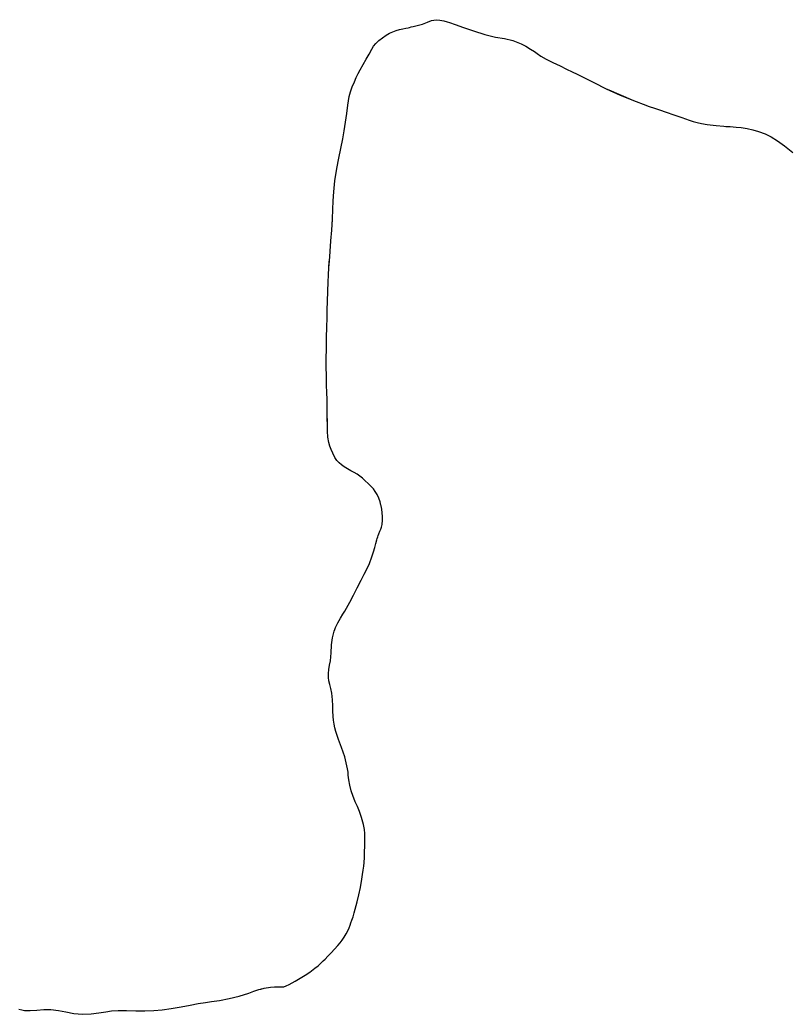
# Model space of a CAD drawing. Header units: inches. Extents: x 11258954 to 11313122, y 3645444 to 3695200.
# Drawn here: x 11274339 to 11274953, y 3692190 to 3692980 of the extents above; entities that cross this region are included whole.
import ezdxf

# ---------------------------------------------------------------- set-up
doc = ezdxf.new("R2010")
doc.units = ezdxf.units.IN
doc.header["$MEASUREMENT"] = 0
for name, color, linetype in [('SchoolBoardDistrict', 253, 'Continuous'), ('SchoolZone_Elementary', 251, 'Continuous'), ('SchoolZone_High', 63, 'Continuous'), ('SchoolZone_Middle', 154, 'Continuous')]:
    doc.layers.add(name, color=color, linetype=linetype)

msp = doc.modelspace()

# ---------------------------------------------------------------- linework, layer by layer
at = {"layer": 'SchoolBoardDistrict'}
msp.add_lwpolyline([(11274338.0315, 3692193.625), (11274340.4375, 3692193.125), (11274342.5, 3692192.8125), (11274346.969, 3692192.6875), (11274352.2815, 3692193), (11274357.9375, 3692193.375), (11274363.5, 3692193.4375), (11274369.6565, 3692192.6875), (11274375.5, 3692191.5), (11274381.6875, 3692190.375), (11274388.719, 3692189.8125), (11274395.5315, 3692190.125), (11274401.7815, 3692190.8125), (11274407.2815, 3692191.75), (11274411.719, 3692192.4375), (11274417, 3692192.75), (11274423.6875, 3692192.6875), (11274430.969, 3692192.5), (11274438.125, 3692192.4375), (11274445.2815, 3692192.6875), (11274452.0315, 3692193.3125), (11274459.094, 3692194.3125), (11274467.125, 3692195.625), (11274474.219, 3692196.875), (11274480.719, 3692198.125), (11274486.4375, 3692199.125), (11274491.3125, 3692199.8125), (11274497.6565, 3692200.75), (11274505.2815, 3692202.1875), (11274513.3125, 3692204.125), (11274520.9375, 3692206.4375), (11274524.969, 3692207.9375), (11274528.9065, 3692209.3125), (11274530.573, 3692209.775), (11274530.7715, 3692209.83), (11274533.1875, 3692210.5), (11274538.125, 3692211.25), (11274541.25, 3692211.4375), (11274544.125, 3692211.5), (11274546.6565, 3692211.5), (11274548.75, 3692211.625), (11274550.6875, 3692212.1875), (11274552.9375, 3692213.25), (11274555.344, 3692214.625), (11274557.75, 3692216.0625), (11274561.875, 3692218.4375), (11274565.6875, 3692220.6875), (11274569.469, 3692223.125), (11274573.5315, 3692226.25), (11274575.9375, 3692228.3125), (11274578.094, 3692230.3125), (11274580, 3692232.125), (11274581.5315, 3692233.625), (11274583.6875, 3692235.75), (11274586.2815, 3692238.5), (11274589.0625, 3692241.5), (11274591.75, 3692244.4375), (11274593.5625, 3692246.5), (11274595.219, 3692248.5625), (11274596.7815, 3692250.875), (11274598.344, 3692253.625), (11274599.5625, 3692256.125), (11274600.594, 3692258.4375), (11274601.469, 3692260.5), (11274602.1565, 3692262.25), (11274602.9375, 3692264.5), (11274603.8125, 3692267.25), (11274604.719, 3692270.25), (11274605.5625, 3692273.25), (11274607.125, 3692279.125), (11274608.469, 3692284.5625), (11274609.625, 3692290.375), (11274610.75, 3692297.0625), (11274611.344, 3692300.875), (11274611.844, 3692304.25), (11274612.25, 3692307.375), (11274612.5625, 3692310.25), (11274612.5655, 3692310.3045), (11274612.809, 3692314.258), (11274612.8125, 3692314.3125), (11274612.814, 3692314.3675), (11274612.936, 3692318.82), (11274612.9375, 3692318.875), (11274612.9385, 3692318.93), (11274613.0305, 3692323.445), (11274613.0315, 3692323.5), (11274613.0335, 3692323.555), (11274613.155, 3692327.82), (11274613.1565, 3692327.875), (11274613.159, 3692327.93), (11274613.2795, 3692330.6325), (11274613.2815, 3692330.6875), (11274613.2815, 3692330.7425), (11274613.2815, 3692333.445), (11274613.2815, 3692333.5), (11274612.969, 3692336.625), (11274612.1565, 3692340.4375), (11274610.469, 3692346.1875), (11274608.844, 3692350.8125), (11274607.219, 3692354.75), (11274605.5625, 3692358.6875), (11274604.4495, 3692361.5135), (11274603.9375, 3692362.8125), (11274602.4065, 3692367.3125), (11274601.125, 3692371.875), (11274600.344, 3692376.0625), (11274600.1565, 3692377.9375), (11274600.153, 3692377.9925), (11274600.0355, 3692379.7575), (11274600.0315, 3692379.8125), (11274599.7815, 3692382.0625), (11274599.344, 3692384.875), (11274597.125, 3692394.375), (11274594.6875, 3692401.6875), (11274592.3125, 3692408), (11274590.1565, 3692414.5), (11274589.4065, 3692417.375), (11274588.7815, 3692420.4375), (11274588.2815, 3692423.5), (11274587.9375, 3692426.5), (11274587.935, 3692426.555), (11274587.752, 3692430.695), (11274587.75, 3692430.75), (11274587.7495, 3692430.805), (11274587.7195, 3692434.945), (11274587.719, 3692435), (11274587.717, 3692435.055), (11274587.5645, 3692439.507), (11274587.5625, 3692439.5625), (11274586.9375, 3692444.875), (11274586.1875, 3692448.625), (11274585.344, 3692451.8125), (11274584.594, 3692454.6875), (11274584.1565, 3692457.5), (11274584.1565, 3692457.555), (11274584.1565, 3692460.5075), (11274584.1565, 3692460.5625), (11274584.5315, 3692463.8125), (11274585.1565, 3692467.25), (11274585.9375, 3692470.6875), (11274585.9405, 3692470.7425), (11274586.2785, 3692477.0075), (11274586.2815, 3692477.0625), (11274586.2855, 3692477.1175), (11274586.777, 3692483.195), (11274586.7815, 3692483.25), (11274587.5625, 3692489), (11274588.75, 3692494.125), (11274589.219, 3692495.5625), (11274589.8125, 3692497.0625), (11274590.625, 3692498.75), (11274591.75, 3692500.875), (11274593.9065, 3692504.6875), (11274595.6565, 3692507.6875), (11274597.1565, 3692510.1875), (11274598.5625, 3692512.5), (11274601.25, 3692517.3125), (11274604.094, 3692522.75), (11274607.0625, 3692528.6875), (11274610.1565, 3692534.875), (11274612.5625, 3692539.5), (11274614.719, 3692543.625), (11274616.75, 3692548), (11274618.75, 3692553.3125), (11274620, 3692557.25), (11274621, 3692560.6875), (11274621.875, 3692563.875), (11274622.75, 3692566.9375), (11274623.094, 3692568), (11274623.469, 3692569.125), (11274623.875, 3692570.375), (11274624.344, 3692571.6875), (11274625.1565, 3692573.625), (11274625.9065, 3692575.25), (11274626.5315, 3692576.875), (11274626.969, 3692578.9375), (11274626.9735, 3692578.992), (11274627.2455, 3692582.3205), (11274627.25, 3692582.375), (11274627.2495, 3692582.43), (11274627.2195, 3692585.445), (11274627.219, 3692585.5), (11274626.969, 3692588.3125), (11274626.5625, 3692591.125), (11274626.0625, 3692594), (11274625.984, 3692594.3415), (11274625.6795, 3692595.671), (11274625.375, 3692597), (11274624.375, 3692600), (11274622.969, 3692602.9375), (11274621.5, 3692605.3125), (11274619.9375, 3692607.4375), (11274618.1565, 3692609.375), (11274615.9375, 3692611.5), (11274613.469, 3692613.75), (11274611.25, 3692615.8125), (11274609.125, 3692617.5625), (11274606.9375, 3692619.125), (11274604.5625, 3692620.5), (11274602.0625, 3692621.8125), (11274599.4375, 3692623.25), (11274596.75, 3692624.9375), (11274594.5315, 3692626.5), (11274592.6565, 3692628), (11274590.9375, 3692629.8125), (11274589.344, 3692632.3125), (11274587.625, 3692635.625), (11274586.2815, 3692638.625), (11274585.2815, 3692641.375), (11274584.5315, 3692644.125), (11274583.844, 3692648.5), (11274583.84, 3692648.5545), (11274583.504, 3692653.133), (11274583.5, 3692653.1875), (11274583.4985, 3692653.2425), (11274583.376, 3692658.07), (11274583.375, 3692658.125), (11274583.3745, 3692658.18), (11274583.3445, 3692663.2575), (11274583.344, 3692663.3125), (11274583.3435, 3692663.3675), (11274583.282, 3692668.5075), (11274583.2815, 3692668.5625), (11274583.2805, 3692668.6175), (11274583.1885, 3692673.2575), (11274583.1875, 3692673.3125), (11274583.1865, 3692673.3675), (11274583.095, 3692678.1945), (11274583.094, 3692678.25), (11274583.0925, 3692678.305), (11274582.939, 3692684.0695), (11274582.9375, 3692684.125), (11274582.936, 3692684.18), (11274582.814, 3692689.5695), (11274582.8125, 3692689.625), (11274582.811, 3692689.68), (11274582.689, 3692694.32), (11274582.6875, 3692694.375), (11274582.686, 3692694.4305), (11274582.5955, 3692698.6325), (11274582.594, 3692698.6875), (11274582.5935, 3692698.7425), (11274582.532, 3692702.8825), (11274582.5315, 3692702.9375), (11274582.531, 3692702.9925), (11274582.5, 3692710.6325), (11274582.5, 3692710.6875), (11274582.5005, 3692710.7425), (11274582.5935, 3692718.82), (11274582.594, 3692718.875), (11274582.595, 3692718.93), (11274582.749, 3692727.32), (11274582.75, 3692727.375), (11274582.751, 3692727.43), (11274582.936, 3692736.07), (11274582.9375, 3692736.125), (11274582.939, 3692736.18), (11274583.0925, 3692743.07), (11274583.094, 3692743.125), (11274583.095, 3692743.18), (11274583.218, 3692749.57), (11274583.219, 3692749.625), (11274583.2205, 3692749.68), (11274583.436, 3692756.3825), (11274583.4375, 3692756.4375), (11274583.4395, 3692756.4925), (11274583.748, 3692764.507), (11274583.75, 3692764.5625), (11274583.7525, 3692764.6175), (11274584.06, 3692771.507), (11274584.0625, 3692771.5625), (11274584.065, 3692771.6175), (11274584.31, 3692777.5075), (11274584.3125, 3692777.5625), (11274584.3155, 3692777.618), (11274584.591, 3692783.0075), (11274584.594, 3692783.0625), (11274584.5975, 3692783.1175), (11274584.934, 3692788.32), (11274584.9375, 3692788.375), (11274584.942, 3692788.43), (11274585.558, 3692796.133), (11274585.5625, 3692796.1875), (11274585.567, 3692796.2425), (11274586.2455, 3692804.383), (11274586.25, 3692804.4375), (11274586.254, 3692804.4925), (11274586.933, 3692813.008), (11274586.9375, 3692813.0625), (11274586.941, 3692813.1175), (11274587.5275, 3692821.883), (11274587.5315, 3692821.9375), (11274587.5335, 3692821.9925), (11274587.8105, 3692829.3825), (11274587.8125, 3692829.4375), (11274587.814, 3692829.4925), (11274587.998, 3692836.2575), (11274588, 3692836.3125), (11274588.003, 3692836.3675), (11274588.4035, 3692843.5075), (11274588.4065, 3692843.5625), (11274589.344, 3692852.1875), (11274590.875, 3692862), (11274592.4375, 3692870.3125), (11274594.0315, 3692877.9375), (11274595.5625, 3692885.5625), (11274596.719, 3692892.0625), (11274597.7815, 3692898.875), (11274598.8125, 3692905.75), (11274599.75, 3692912.375), (11274600.25, 3692915.8125), (11274600.8125, 3692919.25), (11274601.719, 3692922.875), (11274603.1565, 3692927), (11274604.8125, 3692931.0625), (11274606.375, 3692934.4375), (11274607.9065, 3692937.5), (11274609.5625, 3692940.5625), (11274611.844, 3692944.625), (11274614.25, 3692948.875), (11274616.625, 3692953), (11274618.75, 3692956.8125), (11274620.1565, 3692959.1875), (11274621.875, 3692961.4375), (11274624.1565, 3692963.75), (11274627.1565, 3692966), (11274630.219, 3692968), (11274632.844, 3692969.5625), (11274635.344, 3692970.8125), (11274638.1565, 3692971.8125), (11274640.6875, 3692972.5), (11274643.3125, 3692973.125), (11274645.719, 3692973.625), (11274647.5625, 3692974), (11274648.625, 3692974.25), (11274649.969, 3692974.5625), (11274651.625, 3692974.9375), (11274653.75, 3692975.375), (11274659.0315, 3692976.875), (11274662.875, 3692978.4375), (11274666.1875, 3692979.6875), (11274669.969, 3692980.1875), (11274672.875, 3692979.9375), (11274675.875, 3692979.375), (11274678.5315, 3692978.75), (11274680.375, 3692978.1875), (11274685.0625, 3692976.5625), (11274691.5625, 3692974.125), (11274699.5315, 3692971.375), (11274708.5625, 3692968.5625), (11274717.0625, 3692966.5625), (11274724.1565, 3692965.3125), (11274730.6875, 3692963.8125), (11274737.5625, 3692961.1875), (11274741.2815, 3692959.1875), (11274744.9065, 3692957), (11274748, 3692954.9375), (11274750.1875, 3692953.375), (11274753.1565, 3692951.4375), (11274757.4065, 3692949.0625), (11274762.594, 3692946.375), (11274768.375, 3692943.5625), (11274773.5315, 3692941.0625), (11274778, 3692938.9375), (11274782, 3692937), (11274785.7815, 3692935.1875), (11274795.125, 3692930.3125), (11274805.0625, 3692925.4375), (11274807.0225, 3692924.598), (11274826.73, 3692916.1595), (11274829, 3692915.1875), (11274834.4065, 3692913.1875), (11274839.25, 3692911.4375), (11274843.5625, 3692909.875), (11274847.4065, 3692908.5625), (11274852.6565, 3692906.75), (11274858.7815, 3692904.6875), (11274865.094, 3692902.5625), (11274871, 3692900.5625), (11274874.125, 3692899.5), (11274877.2815, 3692898.5625), (11274880.9065, 3692897.75), (11274885.4065, 3692897), (11274892.5625, 3692896.125), (11274898.5, 3692895.625), (11274900.0315, 3692895.5), (11274903.625, 3692895.3125), (11274908.4065, 3692895), (11274912.469, 3692894.5625), (11274917.0315, 3692893.8125), (11274921.719, 3692892.8125), (11274926.219, 3692891.5625), (11274931.4065, 3692889.625), (11274936.219, 3692887.25), (11274941.1565, 3692884.0625), (11274946.8125, 3692880), (11274953.469, 3692874.8125)], dxfattribs=at)
at = {"layer": 'SchoolZone_Elementary'}
msp.add_polyline3d([(11274338.0315, 3692193.625, 0), (11274340.4375, 3692193.125, 0), (11274342.5, 3692192.8125, 0), (11274346.969, 3692192.6875, 0), (11274352.2815, 3692193, 0), (11274357.9375, 3692193.375, 0), (11274363.5, 3692193.4375, 0), (11274369.6565, 3692192.6875, 0), (11274375.5, 3692191.5, 0), (11274381.6875, 3692190.375, 0), (11274388.719, 3692189.8125, 0), (11274395.5315, 3692190.125, 0), (11274401.7815, 3692190.8125, 0), (11274407.2815, 3692191.75, 0), (11274411.719, 3692192.4375, 0), (11274417, 3692192.75, 0), (11274423.6875, 3692192.6875, 0), (11274430.969, 3692192.5, 0), (11274438.125, 3692192.4375, 0), (11274445.2815, 3692192.6875, 0), (11274452.0315, 3692193.3125, 0), (11274459.094, 3692194.3125, 0), (11274467.125, 3692195.625, 0), (11274474.219, 3692196.875, 0), (11274480.719, 3692198.125, 0), (11274486.4375, 3692199.125, 0), (11274491.3125, 3692199.8125, 0), (11274497.6565, 3692200.75, 0), (11274505.2815, 3692202.1875, 0), (11274513.3125, 3692204.125, 0), (11274520.9375, 3692206.4375, 0), (11274524.969, 3692207.9375, 0), (11274528.9065, 3692209.3125, 0), (11274530.573, 3692209.775, 0), (11274533.1875, 3692210.5, 0), (11274538.125, 3692211.25, 0), (11274541.25, 3692211.4375, 0), (11274544.125, 3692211.5, 0), (11274546.6565, 3692211.5, 0), (11274548.75, 3692211.625, 0), (11274550.6875, 3692212.1875, 0), (11274552.9375, 3692213.25, 0), (11274555.344, 3692214.625, 0), (11274557.75, 3692216.0625, 0), (11274561.875, 3692218.4375, 0), (11274565.6875, 3692220.6875, 0), (11274569.469, 3692223.125, 0), (11274573.5315, 3692226.25, 0), (11274575.9375, 3692228.3125, 0), (11274578.094, 3692230.3125, 0), (11274580, 3692232.125, 0), (11274581.5315, 3692233.625, 0), (11274583.6875, 3692235.75, 0), (11274586.2815, 3692238.5, 0), (11274589.0625, 3692241.5, 0), (11274591.75, 3692244.4375, 0), (11274593.5625, 3692246.5, 0), (11274595.219, 3692248.5625, 0), (11274596.7815, 3692250.875, 0), (11274598.344, 3692253.625, 0), (11274599.5625, 3692256.125, 0), (11274600.594, 3692258.4375, 0), (11274601.469, 3692260.5, 0), (11274602.1565, 3692262.25, 0), (11274602.9375, 3692264.5, 0), (11274603.8125, 3692267.25, 0), (11274604.719, 3692270.25, 0), (11274605.5625, 3692273.25, 0), (11274607.125, 3692279.125, 0), (11274608.469, 3692284.5625, 0), (11274609.625, 3692290.375, 0), (11274610.75, 3692297.0625, 0), (11274611.344, 3692300.875, 0), (11274611.844, 3692304.25, 0), (11274612.25, 3692307.375, 0), (11274612.5625, 3692310.25, 0), (11274612.8125, 3692314.3125, 0), (11274612.9375, 3692318.875, 0), (11274613.0315, 3692323.5, 0), (11274613.1565, 3692327.875, 0), (11274613.2815, 3692330.6875, 0), (11274613.2815, 3692333.5, 0), (11274612.969, 3692336.625, 0), (11274612.1565, 3692340.4375, 0), (11274610.469, 3692346.1875, 0), (11274608.844, 3692350.8125, 0), (11274607.219, 3692354.75, 0), (11274605.5625, 3692358.6875, 0), (11274604.4495, 3692361.5135, 0), (11274603.9375, 3692362.8125, 0), (11274602.4065, 3692367.3125, 0), (11274601.125, 3692371.875, 0), (11274600.344, 3692376.0625, 0), (11274600.1565, 3692377.9375, 0), (11274600.0315, 3692379.8125, 0), (11274599.7815, 3692382.0625, 0), (11274599.344, 3692384.875, 0), (11274597.125, 3692394.375, 0), (11274594.6875, 3692401.6875, 0), (11274592.3125, 3692408, 0), (11274590.1565, 3692414.5, 0), (11274589.4065, 3692417.375, 0), (11274588.7815, 3692420.4375, 0), (11274588.2815, 3692423.5, 0), (11274587.9375, 3692426.5, 0), (11274587.75, 3692430.75, 0), (11274587.719, 3692435, 0), (11274587.5625, 3692439.5625, 0), (11274586.9375, 3692444.875, 0), (11274586.1875, 3692448.625, 0), (11274585.344, 3692451.8125, 0), (11274584.594, 3692454.6875, 0), (11274584.1565, 3692457.5, 0), (11274584.1565, 3692460.5625, 0), (11274584.5315, 3692463.8125, 0), (11274585.1565, 3692467.25, 0), (11274585.9375, 3692470.6875, 0), (11274586.2815, 3692477.0625, 0), (11274586.7815, 3692483.25, 0), (11274587.5625, 3692489, 0), (11274588.75, 3692494.125, 0), (11274589.219, 3692495.5625, 0), (11274589.8125, 3692497.0625, 0), (11274590.625, 3692498.75, 0), (11274591.75, 3692500.875, 0), (11274593.9065, 3692504.6875, 0), (11274595.6565, 3692507.6875, 0), (11274597.1565, 3692510.1875, 0), (11274598.5625, 3692512.5, 0), (11274601.25, 3692517.3125, 0), (11274604.094, 3692522.75, 0), (11274607.0625, 3692528.6875, 0), (11274610.1565, 3692534.875, 0), (11274612.5625, 3692539.5, 0), (11274614.719, 3692543.625, 0), (11274616.75, 3692548, 0), (11274618.75, 3692553.3125, 0), (11274620, 3692557.25, 0), (11274621, 3692560.6875, 0), (11274621.875, 3692563.875, 0), (11274622.75, 3692566.9375, 0), (11274623.094, 3692568, 0), (11274623.469, 3692569.125, 0), (11274623.875, 3692570.375, 0), (11274624.344, 3692571.6875, 0), (11274625.1565, 3692573.625, 0), (11274625.9065, 3692575.25, 0), (11274626.5315, 3692576.875, 0), (11274626.969, 3692578.9375, 0), (11274627.25, 3692582.375, 0), (11274627.219, 3692585.5, 0), (11274626.969, 3692588.3125, 0), (11274626.5625, 3692591.125, 0), (11274626.0625, 3692594, 0), (11274625.984, 3692594.3415, 0), (11274625.6795, 3692595.671, 0), (11274625.375, 3692597, 0), (11274624.375, 3692600, 0), (11274622.969, 3692602.9375, 0), (11274621.5, 3692605.3125, 0), (11274619.9375, 3692607.4375, 0), (11274618.1565, 3692609.375, 0), (11274615.9375, 3692611.5, 0), (11274613.469, 3692613.75, 0), (11274611.25, 3692615.8125, 0), (11274609.125, 3692617.5625, 0), (11274606.9375, 3692619.125, 0), (11274604.5625, 3692620.5, 0), (11274602.0625, 3692621.8125, 0), (11274599.4375, 3692623.25, 0), (11274596.75, 3692624.9375, 0), (11274594.5315, 3692626.5, 0), (11274592.6565, 3692628, 0), (11274590.9375, 3692629.8125, 0), (11274589.344, 3692632.3125, 0), (11274587.625, 3692635.625, 0), (11274586.2815, 3692638.625, 0), (11274585.2815, 3692641.375, 0), (11274584.5315, 3692644.125, 0), (11274583.844, 3692648.5, 0), (11274583.5, 3692653.1875, 0), (11274583.375, 3692658.125, 0), (11274583.344, 3692663.3125, 0), (11274583.2815, 3692668.5625, 0), (11274583.1875, 3692673.3125, 0), (11274583.094, 3692678.25, 0), (11274582.9375, 3692684.125, 0), (11274582.8125, 3692689.625, 0), (11274582.6875, 3692694.375, 0), (11274582.594, 3692698.6875, 0), (11274582.5315, 3692702.9375, 0), (11274582.5, 3692710.6875, 0), (11274582.594, 3692718.875, 0), (11274582.75, 3692727.375, 0), (11274582.9375, 3692736.125, 0), (11274583.094, 3692743.125, 0), (11274583.219, 3692749.625, 0), (11274583.4375, 3692756.4375, 0), (11274583.75, 3692764.5625, 0), (11274584.0625, 3692771.5625, 0), (11274584.3125, 3692777.5625, 0), (11274584.594, 3692783.0625, 0), (11274584.9375, 3692788.375, 0), (11274585.5625, 3692796.1875, 0), (11274586.25, 3692804.4375, 0), (11274586.9375, 3692813.0625, 0), (11274587.5315, 3692821.9375, 0), (11274587.8125, 3692829.4375, 0), (11274588, 3692836.3125, 0), (11274588.4065, 3692843.5625, 0), (11274589.344, 3692852.1875, 0), (11274590.875, 3692862, 0), (11274592.4375, 3692870.3125, 0), (11274594.0315, 3692877.9375, 0), (11274595.5625, 3692885.5625, 0), (11274596.719, 3692892.0625, 0), (11274597.7815, 3692898.875, 0), (11274598.8125, 3692905.75, 0), (11274599.75, 3692912.375, 0), (11274600.25, 3692915.8125, 0), (11274600.8125, 3692919.25, 0), (11274601.719, 3692922.875, 0), (11274603.1565, 3692927, 0), (11274604.8125, 3692931.0625, 0), (11274606.375, 3692934.4375, 0), (11274607.9065, 3692937.5, 0), (11274609.5625, 3692940.5625, 0), (11274611.844, 3692944.625, 0), (11274614.25, 3692948.875, 0), (11274616.625, 3692953, 0), (11274618.75, 3692956.8125, 0), (11274620.1565, 3692959.1875, 0), (11274621.875, 3692961.4375, 0), (11274624.1565, 3692963.75, 0), (11274627.1565, 3692966, 0), (11274630.219, 3692968, 0), (11274632.844, 3692969.5625, 0), (11274635.344, 3692970.8125, 0), (11274638.1565, 3692971.8125, 0), (11274640.6875, 3692972.5, 0), (11274643.3125, 3692973.125, 0), (11274645.719, 3692973.625, 0), (11274647.5625, 3692974, 0), (11274648.625, 3692974.25, 0), (11274649.969, 3692974.5625, 0), (11274651.625, 3692974.9375, 0), (11274653.75, 3692975.375, 0), (11274659.0315, 3692976.875, 0), (11274662.875, 3692978.4375, 0), (11274666.1875, 3692979.6875, 0), (11274669.969, 3692980.1875, 0), (11274672.875, 3692979.9375, 0), (11274675.875, 3692979.375, 0), (11274678.5315, 3692978.75, 0), (11274680.375, 3692978.1875, 0), (11274685.0625, 3692976.5625, 0), (11274691.5625, 3692974.125, 0), (11274699.5315, 3692971.375, 0), (11274708.5625, 3692968.5625, 0), (11274717.0625, 3692966.5625, 0), (11274724.1565, 3692965.3125, 0), (11274730.6875, 3692963.8125, 0), (11274737.5625, 3692961.1875, 0), (11274741.2815, 3692959.1875, 0), (11274744.9065, 3692957, 0), (11274748, 3692954.9375, 0), (11274750.1875, 3692953.375, 0), (11274753.1565, 3692951.4375, 0), (11274757.4065, 3692949.0625, 0), (11274762.594, 3692946.375, 0), (11274768.375, 3692943.5625, 0), (11274773.5315, 3692941.0625, 0), (11274778, 3692938.9375, 0), (11274782, 3692937, 0), (11274785.7815, 3692935.1875, 0), (11274795.125, 3692930.3125, 0), (11274805.0625, 3692925.4375, 0), (11274816.1565, 3692920.375, 0), (11274829, 3692915.1875, 0), (11274834.4065, 3692913.1875, 0), (11274839.25, 3692911.4375, 0), (11274843.5625, 3692909.875, 0), (11274847.4065, 3692908.5625, 0), (11274852.6565, 3692906.75, 0), (11274858.7815, 3692904.6875, 0), (11274865.094, 3692902.5625, 0), (11274871, 3692900.5625, 0), (11274874.125, 3692899.5, 0), (11274877.2815, 3692898.5625, 0), (11274880.9065, 3692897.75, 0), (11274885.4065, 3692897, 0), (11274892.5625, 3692896.125, 0), (11274898.5, 3692895.625, 0), (11274900.0315, 3692895.5, 0), (11274903.625, 3692895.3125, 0), (11274908.4065, 3692895, 0), (11274912.469, 3692894.5625, 0), (11274917.0315, 3692893.8125, 0), (11274921.719, 3692892.8125, 0), (11274926.219, 3692891.5625, 0), (11274931.4065, 3692889.625, 0), (11274936.219, 3692887.25, 0), (11274941.1565, 3692884.0625, 0), (11274946.8125, 3692880, 0), (11274953.469, 3692874.8125, 0)], dxfattribs=at)
at = {"layer": 'SchoolZone_High'}
msp.add_polyline3d([(11274338.0315, 3692193.625, 0), (11274340.4375, 3692193.125, 0), (11274342.5, 3692192.8125, 0), (11274346.969, 3692192.6875, 0), (11274352.2815, 3692193, 0), (11274357.9375, 3692193.375, 0), (11274363.5, 3692193.4375, 0), (11274369.6565, 3692192.6875, 0), (11274375.5, 3692191.5, 0), (11274381.6875, 3692190.375, 0), (11274388.719, 3692189.8125, 0), (11274395.5315, 3692190.125, 0), (11274401.7815, 3692190.8125, 0), (11274407.2815, 3692191.75, 0), (11274411.719, 3692192.4375, 0), (11274417, 3692192.75, 0), (11274423.6875, 3692192.6875, 0), (11274430.969, 3692192.5, 0), (11274438.125, 3692192.4375, 0), (11274445.2815, 3692192.6875, 0), (11274452.0315, 3692193.3125, 0), (11274459.094, 3692194.3125, 0), (11274467.125, 3692195.625, 0), (11274474.219, 3692196.875, 0), (11274480.719, 3692198.125, 0), (11274486.4375, 3692199.125, 0), (11274491.3125, 3692199.8125, 0), (11274497.6565, 3692200.75, 0), (11274505.2815, 3692202.1875, 0), (11274513.3125, 3692204.125, 0), (11274520.9375, 3692206.4375, 0), (11274524.969, 3692207.9375, 0), (11274528.9065, 3692209.3125, 0), (11274530.573, 3692209.775, 0), (11274533.1875, 3692210.5, 0), (11274538.125, 3692211.25, 0), (11274541.25, 3692211.4375, 0), (11274544.125, 3692211.5, 0), (11274546.6565, 3692211.5, 0), (11274548.75, 3692211.625, 0), (11274550.6875, 3692212.1875, 0), (11274552.9375, 3692213.25, 0), (11274555.344, 3692214.625, 0), (11274557.75, 3692216.0625, 0), (11274561.875, 3692218.4375, 0), (11274565.6875, 3692220.6875, 0), (11274569.469, 3692223.125, 0), (11274573.5315, 3692226.25, 0), (11274575.9375, 3692228.3125, 0), (11274578.094, 3692230.3125, 0), (11274580, 3692232.125, 0), (11274581.5315, 3692233.625, 0), (11274583.6875, 3692235.75, 0), (11274586.2815, 3692238.5, 0), (11274589.0625, 3692241.5, 0), (11274591.75, 3692244.4375, 0), (11274593.5625, 3692246.5, 0), (11274595.219, 3692248.5625, 0), (11274596.7815, 3692250.875, 0), (11274598.344, 3692253.625, 0), (11274599.5625, 3692256.125, 0), (11274600.594, 3692258.4375, 0), (11274601.469, 3692260.5, 0), (11274602.1565, 3692262.25, 0), (11274602.9375, 3692264.5, 0), (11274603.8125, 3692267.25, 0), (11274604.719, 3692270.25, 0), (11274605.5625, 3692273.25, 0), (11274607.125, 3692279.125, 0), (11274608.469, 3692284.5625, 0), (11274609.625, 3692290.375, 0), (11274610.75, 3692297.0625, 0), (11274611.344, 3692300.875, 0), (11274611.844, 3692304.25, 0), (11274612.25, 3692307.375, 0), (11274612.5625, 3692310.25, 0), (11274612.8125, 3692314.3125, 0), (11274612.9375, 3692318.875, 0), (11274613.0315, 3692323.5, 0), (11274613.1565, 3692327.875, 0), (11274613.2815, 3692330.6875, 0), (11274613.2815, 3692333.5, 0), (11274612.969, 3692336.625, 0), (11274612.1565, 3692340.4375, 0), (11274610.469, 3692346.1875, 0), (11274608.844, 3692350.8125, 0), (11274607.219, 3692354.75, 0), (11274605.5625, 3692358.6875, 0), (11274604.4495, 3692361.5135, 0), (11274603.9375, 3692362.8125, 0), (11274602.4065, 3692367.3125, 0), (11274601.125, 3692371.875, 0), (11274600.344, 3692376.0625, 0), (11274600.1565, 3692377.9375, 0), (11274600.0315, 3692379.8125, 0), (11274599.7815, 3692382.0625, 0), (11274599.344, 3692384.875, 0), (11274597.125, 3692394.375, 0), (11274594.6875, 3692401.6875, 0), (11274592.3125, 3692408, 0), (11274590.1565, 3692414.5, 0), (11274589.4065, 3692417.375, 0), (11274588.7815, 3692420.4375, 0), (11274588.2815, 3692423.5, 0), (11274587.9375, 3692426.5, 0), (11274587.75, 3692430.75, 0), (11274587.719, 3692435, 0), (11274587.5625, 3692439.5625, 0), (11274586.9375, 3692444.875, 0), (11274586.1875, 3692448.625, 0), (11274585.344, 3692451.8125, 0), (11274584.594, 3692454.6875, 0), (11274584.1565, 3692457.5, 0), (11274584.1565, 3692460.5625, 0), (11274584.5315, 3692463.8125, 0), (11274585.1565, 3692467.25, 0), (11274585.9375, 3692470.6875, 0), (11274586.2815, 3692477.0625, 0), (11274586.7815, 3692483.25, 0), (11274587.5625, 3692489, 0), (11274588.75, 3692494.125, 0), (11274589.219, 3692495.5625, 0), (11274589.8125, 3692497.0625, 0), (11274590.625, 3692498.75, 0), (11274591.75, 3692500.875, 0), (11274593.9065, 3692504.6875, 0), (11274595.6565, 3692507.6875, 0), (11274597.1565, 3692510.1875, 0), (11274598.5625, 3692512.5, 0), (11274601.25, 3692517.3125, 0), (11274604.094, 3692522.75, 0), (11274607.0625, 3692528.6875, 0), (11274610.1565, 3692534.875, 0), (11274612.5625, 3692539.5, 0), (11274614.719, 3692543.625, 0), (11274616.75, 3692548, 0), (11274618.75, 3692553.3125, 0), (11274620, 3692557.25, 0), (11274621, 3692560.6875, 0), (11274621.875, 3692563.875, 0), (11274622.75, 3692566.9375, 0), (11274623.094, 3692568, 0), (11274623.469, 3692569.125, 0), (11274623.875, 3692570.375, 0), (11274624.344, 3692571.6875, 0), (11274625.1565, 3692573.625, 0), (11274625.9065, 3692575.25, 0), (11274626.5315, 3692576.875, 0), (11274626.969, 3692578.9375, 0), (11274627.25, 3692582.375, 0), (11274627.219, 3692585.5, 0), (11274626.969, 3692588.3125, 0), (11274626.5625, 3692591.125, 0), (11274626.0625, 3692594, 0), (11274625.984, 3692594.3415, 0), (11274625.6795, 3692595.671, 0), (11274625.375, 3692597, 0), (11274624.375, 3692600, 0), (11274622.969, 3692602.9375, 0), (11274621.5, 3692605.3125, 0), (11274619.9375, 3692607.4375, 0), (11274618.1565, 3692609.375, 0), (11274615.9375, 3692611.5, 0), (11274613.469, 3692613.75, 0), (11274611.25, 3692615.8125, 0), (11274609.125, 3692617.5625, 0), (11274606.9375, 3692619.125, 0), (11274604.5625, 3692620.5, 0), (11274602.0625, 3692621.8125, 0), (11274599.4375, 3692623.25, 0), (11274596.75, 3692624.9375, 0), (11274594.5315, 3692626.5, 0), (11274592.6565, 3692628, 0), (11274590.9375, 3692629.8125, 0), (11274589.344, 3692632.3125, 0), (11274587.625, 3692635.625, 0), (11274586.2815, 3692638.625, 0), (11274585.2815, 3692641.375, 0), (11274584.5315, 3692644.125, 0), (11274583.844, 3692648.5, 0), (11274583.5, 3692653.1875, 0), (11274583.375, 3692658.125, 0), (11274583.344, 3692663.3125, 0), (11274583.2815, 3692668.5625, 0), (11274583.1875, 3692673.3125, 0), (11274583.094, 3692678.25, 0), (11274582.9375, 3692684.125, 0), (11274582.8125, 3692689.625, 0), (11274582.6875, 3692694.375, 0), (11274582.594, 3692698.6875, 0), (11274582.5315, 3692702.9375, 0), (11274582.5, 3692710.6875, 0), (11274582.594, 3692718.875, 0), (11274582.75, 3692727.375, 0), (11274582.9375, 3692736.125, 0), (11274583.094, 3692743.125, 0), (11274583.219, 3692749.625, 0), (11274583.4375, 3692756.4375, 0), (11274583.75, 3692764.5625, 0), (11274584.0625, 3692771.5625, 0), (11274584.3125, 3692777.5625, 0), (11274584.594, 3692783.0625, 0), (11274584.9375, 3692788.375, 0), (11274585.5625, 3692796.1875, 0), (11274586.25, 3692804.4375, 0), (11274586.9375, 3692813.0625, 0), (11274587.5315, 3692821.9375, 0), (11274587.8125, 3692829.4375, 0), (11274588, 3692836.3125, 0), (11274588.4065, 3692843.5625, 0), (11274589.344, 3692852.1875, 0), (11274590.875, 3692862, 0), (11274592.4375, 3692870.3125, 0), (11274594.0315, 3692877.9375, 0), (11274595.5625, 3692885.5625, 0), (11274596.719, 3692892.0625, 0), (11274597.7815, 3692898.875, 0), (11274598.8125, 3692905.75, 0), (11274599.75, 3692912.375, 0), (11274600.25, 3692915.8125, 0), (11274600.8125, 3692919.25, 0), (11274601.719, 3692922.875, 0), (11274603.1565, 3692927, 0), (11274604.8125, 3692931.0625, 0), (11274606.375, 3692934.4375, 0), (11274607.9065, 3692937.5, 0), (11274609.5625, 3692940.5625, 0), (11274611.844, 3692944.625, 0), (11274614.25, 3692948.875, 0), (11274616.625, 3692953, 0), (11274618.75, 3692956.8125, 0), (11274620.1565, 3692959.1875, 0), (11274621.875, 3692961.4375, 0), (11274624.1565, 3692963.75, 0), (11274627.1565, 3692966, 0), (11274630.219, 3692968, 0), (11274632.844, 3692969.5625, 0), (11274635.344, 3692970.8125, 0), (11274638.1565, 3692971.8125, 0), (11274640.6875, 3692972.5, 0), (11274643.3125, 3692973.125, 0), (11274645.719, 3692973.625, 0), (11274647.5625, 3692974, 0), (11274648.625, 3692974.25, 0), (11274649.969, 3692974.5625, 0), (11274651.625, 3692974.9375, 0), (11274653.75, 3692975.375, 0), (11274659.0315, 3692976.875, 0), (11274662.875, 3692978.4375, 0), (11274666.1875, 3692979.6875, 0), (11274669.969, 3692980.1875, 0), (11274672.875, 3692979.9375, 0), (11274675.875, 3692979.375, 0), (11274678.5315, 3692978.75, 0), (11274680.375, 3692978.1875, 0), (11274685.0625, 3692976.5625, 0), (11274691.5625, 3692974.125, 0), (11274699.5315, 3692971.375, 0), (11274708.5625, 3692968.5625, 0), (11274717.0625, 3692966.5625, 0), (11274724.1565, 3692965.3125, 0), (11274730.6875, 3692963.8125, 0), (11274737.5625, 3692961.1875, 0), (11274741.2815, 3692959.1875, 0), (11274744.9065, 3692957, 0), (11274748, 3692954.9375, 0), (11274750.1875, 3692953.375, 0), (11274753.1565, 3692951.4375, 0), (11274757.4065, 3692949.0625, 0), (11274762.594, 3692946.375, 0), (11274768.375, 3692943.5625, 0), (11274773.5315, 3692941.0625, 0), (11274778, 3692938.9375, 0), (11274782, 3692937, 0), (11274785.7815, 3692935.1875, 0), (11274795.125, 3692930.3125, 0), (11274805.0625, 3692925.4375, 0), (11274816.1565, 3692920.375, 0), (11274829, 3692915.1875, 0), (11274834.4065, 3692913.1875, 0), (11274839.25, 3692911.4375, 0), (11274843.5625, 3692909.875, 0), (11274847.4065, 3692908.5625, 0), (11274852.6565, 3692906.75, 0), (11274858.7815, 3692904.6875, 0), (11274865.094, 3692902.5625, 0), (11274871, 3692900.5625, 0), (11274874.125, 3692899.5, 0), (11274877.2815, 3692898.5625, 0), (11274880.9065, 3692897.75, 0), (11274885.4065, 3692897, 0), (11274892.5625, 3692896.125, 0), (11274898.5, 3692895.625, 0), (11274900.0315, 3692895.5, 0), (11274903.625, 3692895.3125, 0), (11274908.4065, 3692895, 0), (11274912.469, 3692894.5625, 0), (11274917.0315, 3692893.8125, 0), (11274921.719, 3692892.8125, 0), (11274926.219, 3692891.5625, 0), (11274931.4065, 3692889.625, 0), (11274936.219, 3692887.25, 0), (11274941.1565, 3692884.0625, 0), (11274946.8125, 3692880, 0), (11274953.469, 3692874.8125, 0)], dxfattribs=at)
at = {"layer": 'SchoolZone_Middle'}
msp.add_polyline3d([(11274338.0315, 3692193.625, 0), (11274340.4375, 3692193.125, 0), (11274342.5, 3692192.8125, 0), (11274346.969, 3692192.6875, 0), (11274352.2815, 3692193, 0), (11274357.9375, 3692193.375, 0), (11274363.5, 3692193.4375, 0), (11274369.6565, 3692192.6875, 0), (11274375.5, 3692191.5, 0), (11274381.6875, 3692190.375, 0), (11274388.719, 3692189.8125, 0), (11274395.5315, 3692190.125, 0), (11274401.7815, 3692190.8125, 0), (11274407.2815, 3692191.75, 0), (11274411.719, 3692192.4375, 0), (11274417, 3692192.75, 0), (11274423.6875, 3692192.6875, 0), (11274430.969, 3692192.5, 0), (11274438.125, 3692192.4375, 0), (11274445.2815, 3692192.6875, 0), (11274452.0315, 3692193.3125, 0), (11274459.094, 3692194.3125, 0), (11274467.125, 3692195.625, 0), (11274474.219, 3692196.875, 0), (11274480.719, 3692198.125, 0), (11274486.4375, 3692199.125, 0), (11274491.3125, 3692199.8125, 0), (11274497.6565, 3692200.75, 0), (11274505.2815, 3692202.1875, 0), (11274513.3125, 3692204.125, 0), (11274520.9375, 3692206.4375, 0), (11274524.969, 3692207.9375, 0), (11274528.9065, 3692209.3125, 0), (11274530.573, 3692209.775, 0), (11274533.1875, 3692210.5, 0), (11274538.125, 3692211.25, 0), (11274541.25, 3692211.4375, 0), (11274544.125, 3692211.5, 0), (11274546.6565, 3692211.5, 0), (11274548.75, 3692211.625, 0), (11274550.6875, 3692212.1875, 0), (11274552.9375, 3692213.25, 0), (11274555.344, 3692214.625, 0), (11274557.75, 3692216.0625, 0), (11274561.875, 3692218.4375, 0), (11274565.6875, 3692220.6875, 0), (11274569.469, 3692223.125, 0), (11274573.5315, 3692226.25, 0), (11274575.9375, 3692228.3125, 0), (11274578.094, 3692230.3125, 0), (11274580, 3692232.125, 0), (11274581.5315, 3692233.625, 0), (11274583.6875, 3692235.75, 0), (11274586.2815, 3692238.5, 0), (11274589.0625, 3692241.5, 0), (11274591.75, 3692244.4375, 0), (11274593.5625, 3692246.5, 0), (11274595.219, 3692248.5625, 0), (11274596.7815, 3692250.875, 0), (11274598.344, 3692253.625, 0), (11274599.5625, 3692256.125, 0), (11274600.594, 3692258.4375, 0), (11274601.469, 3692260.5, 0), (11274602.1565, 3692262.25, 0), (11274602.9375, 3692264.5, 0), (11274603.8125, 3692267.25, 0), (11274604.719, 3692270.25, 0), (11274605.5625, 3692273.25, 0), (11274607.125, 3692279.125, 0), (11274608.469, 3692284.5625, 0), (11274609.625, 3692290.375, 0), (11274610.75, 3692297.0625, 0), (11274611.344, 3692300.875, 0), (11274611.844, 3692304.25, 0), (11274612.25, 3692307.375, 0), (11274612.5625, 3692310.25, 0), (11274612.8125, 3692314.3125, 0), (11274612.9375, 3692318.875, 0), (11274613.0315, 3692323.5, 0), (11274613.1565, 3692327.875, 0), (11274613.2815, 3692330.6875, 0), (11274613.2815, 3692333.5, 0), (11274612.969, 3692336.625, 0), (11274612.1565, 3692340.4375, 0), (11274610.469, 3692346.1875, 0), (11274608.844, 3692350.8125, 0), (11274607.219, 3692354.75, 0), (11274605.5625, 3692358.6875, 0), (11274604.4495, 3692361.5135, 0), (11274603.9375, 3692362.8125, 0), (11274602.4065, 3692367.3125, 0), (11274601.125, 3692371.875, 0), (11274600.344, 3692376.0625, 0), (11274600.1565, 3692377.9375, 0), (11274600.0315, 3692379.8125, 0), (11274599.7815, 3692382.0625, 0), (11274599.344, 3692384.875, 0), (11274597.125, 3692394.375, 0), (11274594.6875, 3692401.6875, 0), (11274592.3125, 3692408, 0), (11274590.1565, 3692414.5, 0), (11274589.4065, 3692417.375, 0), (11274588.7815, 3692420.4375, 0), (11274588.2815, 3692423.5, 0), (11274587.9375, 3692426.5, 0), (11274587.75, 3692430.75, 0), (11274587.719, 3692435, 0), (11274587.5625, 3692439.5625, 0), (11274586.9375, 3692444.875, 0), (11274586.1875, 3692448.625, 0), (11274585.344, 3692451.8125, 0), (11274584.594, 3692454.6875, 0), (11274584.1565, 3692457.5, 0), (11274584.1565, 3692460.5625, 0), (11274584.5315, 3692463.8125, 0), (11274585.1565, 3692467.25, 0), (11274585.9375, 3692470.6875, 0), (11274586.2815, 3692477.0625, 0), (11274586.7815, 3692483.25, 0), (11274587.5625, 3692489, 0), (11274588.75, 3692494.125, 0), (11274589.219, 3692495.5625, 0), (11274589.8125, 3692497.0625, 0), (11274590.625, 3692498.75, 0), (11274591.75, 3692500.875, 0), (11274593.9065, 3692504.6875, 0), (11274595.6565, 3692507.6875, 0), (11274597.1565, 3692510.1875, 0), (11274598.5625, 3692512.5, 0), (11274601.25, 3692517.3125, 0), (11274604.094, 3692522.75, 0), (11274607.0625, 3692528.6875, 0), (11274610.1565, 3692534.875, 0), (11274612.5625, 3692539.5, 0), (11274614.719, 3692543.625, 0), (11274616.75, 3692548, 0), (11274618.75, 3692553.3125, 0), (11274620, 3692557.25, 0), (11274621, 3692560.6875, 0), (11274621.875, 3692563.875, 0), (11274622.75, 3692566.9375, 0), (11274623.094, 3692568, 0), (11274623.469, 3692569.125, 0), (11274623.875, 3692570.375, 0), (11274624.344, 3692571.6875, 0), (11274625.1565, 3692573.625, 0), (11274625.9065, 3692575.25, 0), (11274626.5315, 3692576.875, 0), (11274626.969, 3692578.9375, 0), (11274627.25, 3692582.375, 0), (11274627.219, 3692585.5, 0), (11274626.969, 3692588.3125, 0), (11274626.5625, 3692591.125, 0), (11274626.0625, 3692594, 0), (11274625.984, 3692594.3415, 0), (11274625.6795, 3692595.671, 0), (11274625.375, 3692597, 0), (11274624.375, 3692600, 0), (11274622.969, 3692602.9375, 0), (11274621.5, 3692605.3125, 0), (11274619.9375, 3692607.4375, 0), (11274618.1565, 3692609.375, 0), (11274615.9375, 3692611.5, 0), (11274613.469, 3692613.75, 0), (11274611.25, 3692615.8125, 0), (11274609.125, 3692617.5625, 0), (11274606.9375, 3692619.125, 0), (11274604.5625, 3692620.5, 0), (11274602.0625, 3692621.8125, 0), (11274599.4375, 3692623.25, 0), (11274596.75, 3692624.9375, 0), (11274594.5315, 3692626.5, 0), (11274592.6565, 3692628, 0), (11274590.9375, 3692629.8125, 0), (11274589.344, 3692632.3125, 0), (11274587.625, 3692635.625, 0), (11274586.2815, 3692638.625, 0), (11274585.2815, 3692641.375, 0), (11274584.5315, 3692644.125, 0), (11274583.844, 3692648.5, 0), (11274583.5, 3692653.1875, 0), (11274583.375, 3692658.125, 0), (11274583.344, 3692663.3125, 0), (11274583.2815, 3692668.5625, 0), (11274583.1875, 3692673.3125, 0), (11274583.094, 3692678.25, 0), (11274582.9375, 3692684.125, 0), (11274582.8125, 3692689.625, 0), (11274582.6875, 3692694.375, 0), (11274582.594, 3692698.6875, 0), (11274582.5315, 3692702.9375, 0), (11274582.5, 3692710.6875, 0), (11274582.594, 3692718.875, 0), (11274582.75, 3692727.375, 0), (11274582.9375, 3692736.125, 0), (11274583.094, 3692743.125, 0), (11274583.219, 3692749.625, 0), (11274583.4375, 3692756.4375, 0), (11274583.75, 3692764.5625, 0), (11274584.0625, 3692771.5625, 0), (11274584.3125, 3692777.5625, 0), (11274584.594, 3692783.0625, 0), (11274584.9375, 3692788.375, 0), (11274585.5625, 3692796.1875, 0), (11274586.25, 3692804.4375, 0), (11274586.9375, 3692813.0625, 0), (11274587.5315, 3692821.9375, 0), (11274587.8125, 3692829.4375, 0), (11274588, 3692836.3125, 0), (11274588.4065, 3692843.5625, 0), (11274589.344, 3692852.1875, 0), (11274590.875, 3692862, 0), (11274592.4375, 3692870.3125, 0), (11274594.0315, 3692877.9375, 0), (11274595.5625, 3692885.5625, 0), (11274596.719, 3692892.0625, 0), (11274597.7815, 3692898.875, 0), (11274598.8125, 3692905.75, 0), (11274599.75, 3692912.375, 0), (11274600.25, 3692915.8125, 0), (11274600.8125, 3692919.25, 0), (11274601.719, 3692922.875, 0), (11274603.1565, 3692927, 0), (11274604.8125, 3692931.0625, 0), (11274606.375, 3692934.4375, 0), (11274607.9065, 3692937.5, 0), (11274609.5625, 3692940.5625, 0), (11274611.844, 3692944.625, 0), (11274614.25, 3692948.875, 0), (11274616.625, 3692953, 0), (11274618.75, 3692956.8125, 0), (11274620.1565, 3692959.1875, 0), (11274621.875, 3692961.4375, 0), (11274624.1565, 3692963.75, 0), (11274627.1565, 3692966, 0), (11274630.219, 3692968, 0), (11274632.844, 3692969.5625, 0), (11274635.344, 3692970.8125, 0), (11274638.1565, 3692971.8125, 0), (11274640.6875, 3692972.5, 0), (11274643.3125, 3692973.125, 0), (11274645.719, 3692973.625, 0), (11274647.5625, 3692974, 0), (11274648.625, 3692974.25, 0), (11274649.969, 3692974.5625, 0), (11274651.625, 3692974.9375, 0), (11274653.75, 3692975.375, 0), (11274659.0315, 3692976.875, 0), (11274662.875, 3692978.4375, 0), (11274666.1875, 3692979.6875, 0), (11274669.969, 3692980.1875, 0), (11274672.875, 3692979.9375, 0), (11274675.875, 3692979.375, 0), (11274678.5315, 3692978.75, 0), (11274680.375, 3692978.1875, 0), (11274685.0625, 3692976.5625, 0), (11274691.5625, 3692974.125, 0), (11274699.5315, 3692971.375, 0), (11274708.5625, 3692968.5625, 0), (11274717.0625, 3692966.5625, 0), (11274724.1565, 3692965.3125, 0), (11274730.6875, 3692963.8125, 0), (11274737.5625, 3692961.1875, 0), (11274741.2815, 3692959.1875, 0), (11274744.9065, 3692957, 0), (11274748, 3692954.9375, 0), (11274750.1875, 3692953.375, 0), (11274753.1565, 3692951.4375, 0), (11274757.4065, 3692949.0625, 0), (11274762.594, 3692946.375, 0), (11274768.375, 3692943.5625, 0), (11274773.5315, 3692941.0625, 0), (11274778, 3692938.9375, 0), (11274782, 3692937, 0), (11274785.7815, 3692935.1875, 0), (11274795.125, 3692930.3125, 0), (11274805.0625, 3692925.4375, 0), (11274816.1565, 3692920.375, 0), (11274829, 3692915.1875, 0), (11274834.4065, 3692913.1875, 0), (11274839.25, 3692911.4375, 0), (11274843.5625, 3692909.875, 0), (11274847.4065, 3692908.5625, 0), (11274852.6565, 3692906.75, 0), (11274858.7815, 3692904.6875, 0), (11274865.094, 3692902.5625, 0), (11274871, 3692900.5625, 0), (11274874.125, 3692899.5, 0), (11274877.2815, 3692898.5625, 0), (11274880.9065, 3692897.75, 0), (11274885.4065, 3692897, 0), (11274892.5625, 3692896.125, 0), (11274898.5, 3692895.625, 0), (11274900.0315, 3692895.5, 0), (11274903.625, 3692895.3125, 0), (11274908.4065, 3692895, 0), (11274912.469, 3692894.5625, 0), (11274917.0315, 3692893.8125, 0), (11274921.719, 3692892.8125, 0), (11274926.219, 3692891.5625, 0), (11274931.4065, 3692889.625, 0), (11274936.219, 3692887.25, 0), (11274941.1565, 3692884.0625, 0), (11274946.8125, 3692880, 0), (11274953.469, 3692874.8125, 0)], dxfattribs=at)

doc.saveas('drawing.dxf')
